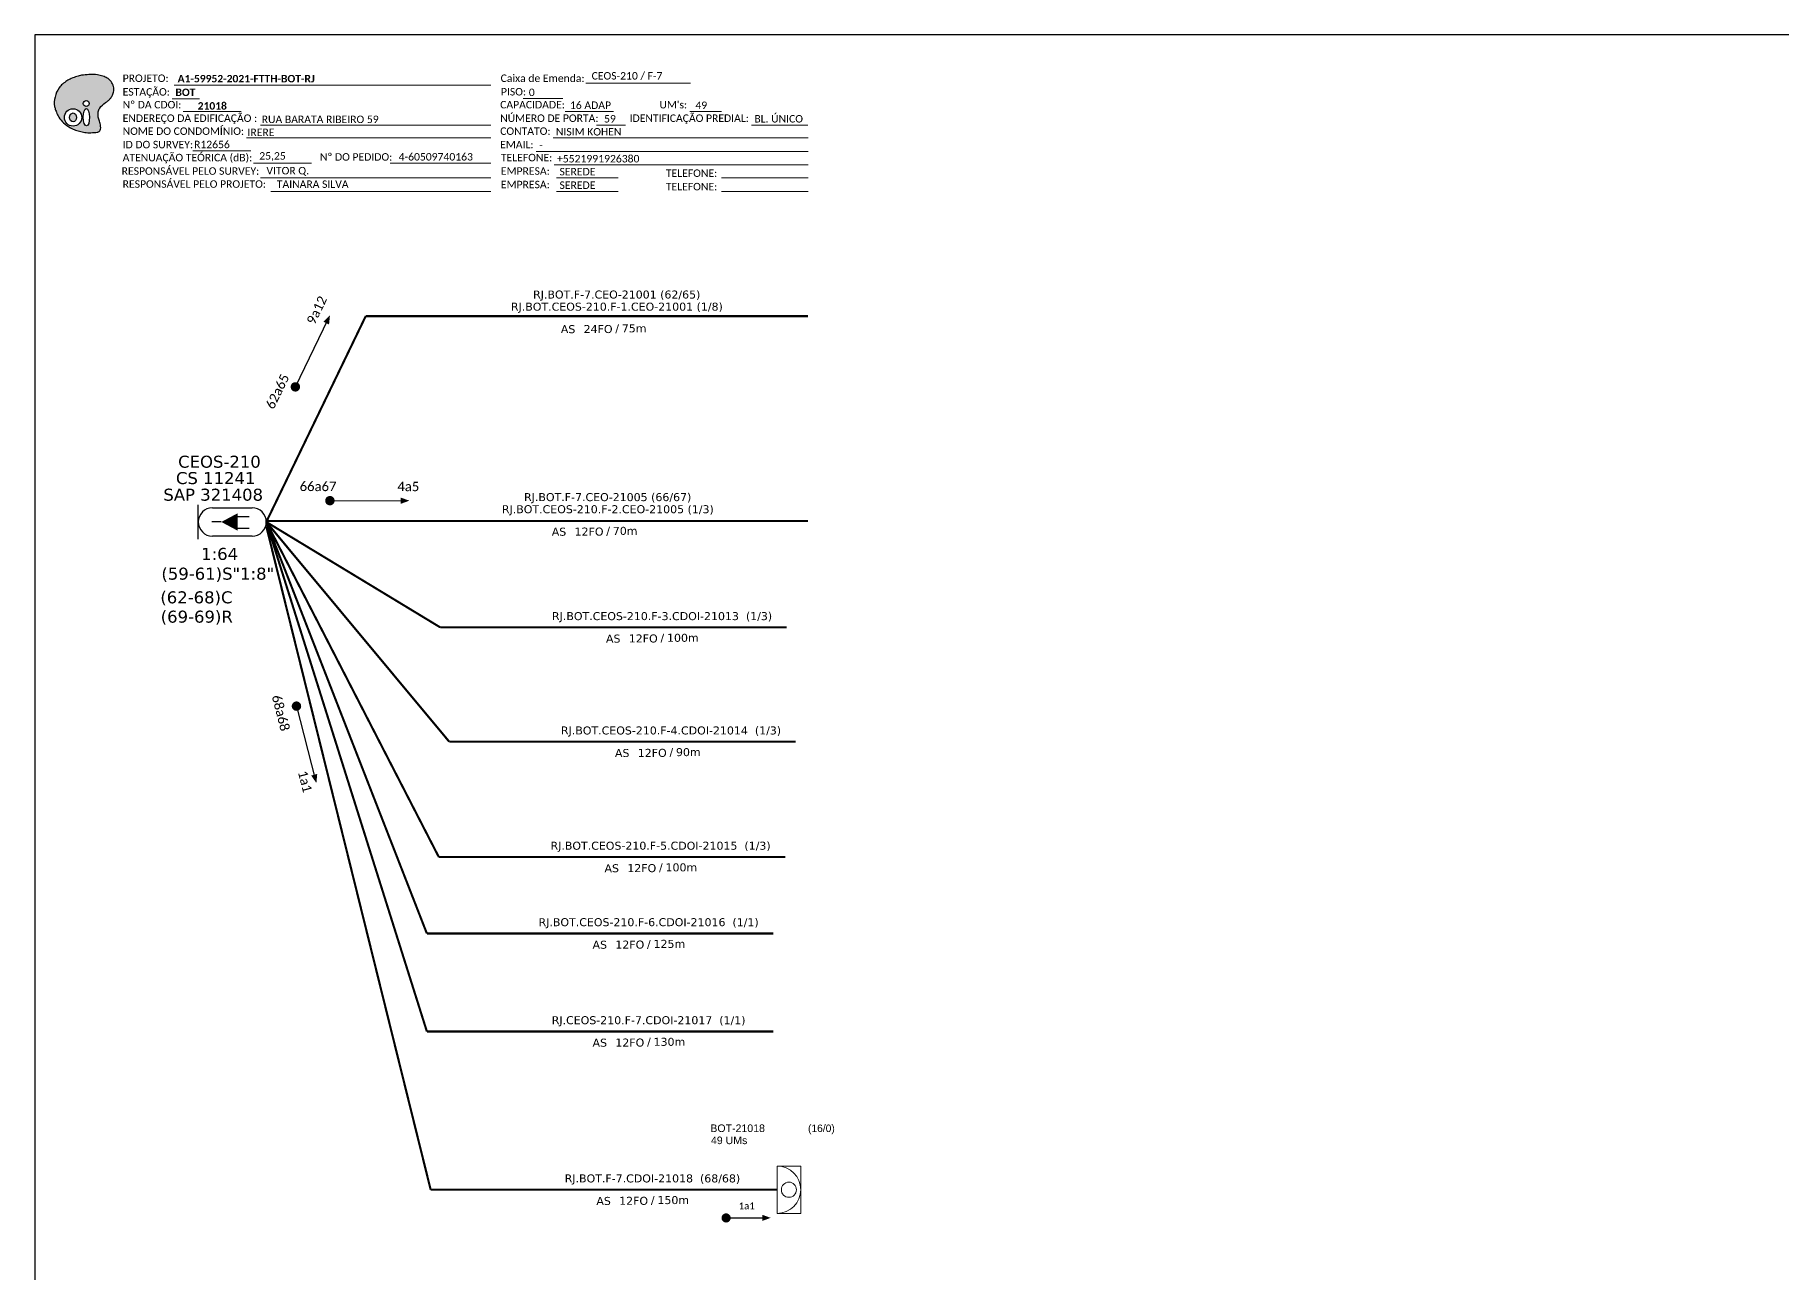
# Model space of a CAD drawing. Extents: x -89 to 749, y 705 to 1299.
# Drawn here: x -89.3 to 330, y 1002 to 1299 of the extents above; entities that cross this region are included whole.
import ezdxf
from ezdxf.enums import TextEntityAlignment as Align

# ---------------------------------------------------------------- set-up
doc = ezdxf.new("R2010")
doc.units = 0
for name, color, linetype, lineweight in [("20.0-LEGENDA DOS CDO'S", 1, 'Continuous', 0), ('20.1-CDO_INTERIOR', 1, 'Continuous', 0), ('40.1-ETIQUETAS', 1, 'Continuous', 20)]:
    doc.layers.add(name, color=color, linetype=linetype, lineweight=lineweight)
for name, color, linetype in [('20.4-CEOS', 1, 'Continuous'), ('CAP a instalar', 1, 'Continuous'), ('CD a instalar', 1, 'Continuous'), ('SETA', 7, 'Continuous')]:
    doc.layers.add(name, color=color, linetype=linetype)
doc.styles.add('ARIAL', font='arial.ttf')
doc.styles.add('siredit', font='verdana.ttf')
doc.styles.get("Standard").update_dxf_attribs({"font": 'arial.ttf'})
doc.styles.add('WMF-Calibri0', font='calibri.ttf')
doc.styles.add('WMF-Calibri1', font='calibrib.ttf')
doc.linetypes.add('FENCELINE1', pattern='A,0.25,-0.1,[133,ltypeshp.shx,S=0.1,R=0,X=-0.1,Y=0],-0.1,1', length=1.45)

# ---------------------------------------------------------------- blocks, each defined once
blk = doc.blocks.new('OI')
h = blk.add_hatch(color=40)
edge = h.paths.add_edge_path()
edge.add_spline(control_points=[(4.35, -0.67), (3.92, -0.99), (3.26, -1.5), (2.81, -2.59), (2.9, -3.5), (3.06, -4.27), (3.31, -4.85), (3.37, -5.39), (3.4, -5.88), (3.2, -6.4), (2.54, -6.61), (1.65, -6.63), (0.55, -6.67), (-0.56, -6.42), (-1.61, -6.14), (-2.77, -5.61), (-3.92, -4.77), (-4.89, -3.7), (-5.34, -2.65), (-5.6, -1.94), (-5.85, -0.96), (-5.71, 0.47), (-5.1, 2.02), (-4.14, 3.02), (-3.3, 3.61), (-2.37, 4.16), (-1.36, 4.44), (-0.56, 4.7), (0.79, 4.85), (2.24, 4.97), (3.79, 4.57), (4.67, 4.21), (5.44, 3.65), (5.76, 2.99), (6.03, 2.21), (6.01, 1.46), (5.72, 0.64), (5.31, 0.08), (4.88, -0.38), (4.51, -0.55), (4.35, -0.67)], knot_values=[0, 0, 0, 0, 1.60434, 2.417191, 3.427595, 4.282808, 4.776746, 5.304182, 5.888771, 6.258406, 6.858137, 7.79129, 8.986195, 10.124242, 11.187857, 12.242908, 13.953784, 15.414161, 16.515391, 17.349188, 17.675853, 19.552021, 21.515531, 22.568638, 23.63245, 24.621084, 25.782718, 26.745347, 27.142653, 29.870543, 31.004649, 31.921532, 32.709589, 33.801391, 34.042471, 35.192333, 35.971461, 36.628871, 37.254359, 37.836911, 37.836911, 37.836911, 37.836911], degree=3, periodic=0)
h.paths.add_polyline_path([(1.13, -0.87, -1), (-0.04, -0.87, -1)], flags=16)
edge = h.paths.add_edge_path(flags=16)
edge.add_ellipse((0.56, -3.59), major_axis=(-0.02, 1.71), ratio=0.361305, start_angle=0, end_angle=360)
h.paths.add_polyline_path([(-0.36, -3.62, -1), (-3.8, -3.62, -1)], flags=16)
edge = h.paths.add_edge_path(flags=0)
edge.add_ellipse((-2.08, -3.62), major_axis=(0, 0.885), ratio=0.758294, start_angle=0, end_angle=360)
at = {"color": 40}
for centre, radius in [((-2.08, -3.62), 1.72), ((0.54, -0.87), 0.587)]:
    blk.add_circle(centre, radius, dxfattribs=at)
blk.add_ellipse((-2.08, -3.62), major_axis=(0, 0.885), ratio=0.758294, start_param=-3.141592653589792, end_param=3.141592653589792, dxfattribs=at)
blk.add_ellipse((0.56, -3.59), major_axis=(-0.02, 1.71), ratio=0.361305, dxfattribs=at)
at = {"color": 40, "start_tangent": (-0.800898, -0.598801), "end_tangent": (-0.800898, -0.598801)}
blk.add_spline([(4.35, -0.67), (3.2, -1.78), (2.9, -2.54), (2.92, -3.55), (3.12, -4.38), (3.28, -4.85), (3.37, -5.37), (3.35, -5.95), (3.2, -6.29), (2.66, -6.55), (1.73, -6.63), (0.54, -6.62), (-0.58, -6.41), (-1.6, -6.11), (-2.56, -5.67), (-3.95, -4.67), (-4.89, -3.56), (-5.37, -2.56), (-5.64, -1.78), (-5.72, -1.46), (-5.63, 0.42), (-4.84, 2.22), (-4.13, 2.99), (-3.27, 3.62), (-2.4, 4.09), (-1.3, 4.47), (-0.37, 4.72), (0.02, 4.77), (2.75, 4.8), (3.85, 4.53), (4.69, 4.16), (5.31, 3.68), (5.85, 2.73), (5.93, 2.5), (5.94, 1.35), (5.67, 0.62), (5.29, 0.08), (4.84, -0.36), (4.35, -0.67)], degree=3, dxfattribs=at)
blk = doc.blocks.new('CARIMBO')
at = {"color": 7, "lineweight": 0}
for points in [[(134.48, -16.3), (159.61, -16.3)], [(35.15, -20.06), (41.7, -20.06)], [(35.66, -16.79), (111.64, -16.79)], [(119.43, -20.02), (128.92, -20.02)], [(37.81, -23.14), (51.75, -23.14)], [(129.48, -23.14), (141.1, -23.14)], [(159.42, -23.14), (167.09, -23.14)], [(56.38, -26.37), (111.64, -26.37)], [(137.07, -26.37), (144.01, -26.37)], [(174.24, -26.37), (187.8, -26.37)], [(40.13, -32.55), (54.07, -32.55)], [(52.97, -29.48), (111.64, -29.48)], [(122.56, -32.72), (187.83, -32.72)], [(126.6, -29.48), (187.83, -29.48)], [(54.67, -35.52), (68.61, -35.52)], [(126.84, -35.96), (187.83, -35.96)], [(56.38, -39.07), (111.64, -39.07)], [(127.45, -39.07), (142.25, -39.07)], [(167.06, -39.07), (187.83, -39.07)], [(58.87, -42.31), (111.64, -42.31)], [(127.45, -42.31), (142.25, -42.31)], [(167.06, -42.31), (187.83, -42.31)]]:
    blk.add_lwpolyline(points, dxfattribs=at)
at = {"color": 7, "xscale": 1.213923925163967, "yscale": 1.213923925163967, "zscale": 1.213923925163967, "rotation": 0.1532896023949059}
blk.add_blockref('OI', (13.86, -20.16), dxfattribs=at)
at = {"color": 7, "lineweight": 0, "style": 'WMF-Calibri0'}
for s, height, p in [('PROJETO:', 1.793, (23.26, -16.04)), ('Caixa de Emenda:', 1.7927, (114.02, -16.04)), ('ESTAÇÃO:', 1.793, (23.26, -19.32)), ('Nº DA CDOI:', 1.7927, (23.26, -22.39)), ('CAPACIDADE:', 1.7927, (113.91, -22.39)), ('PISO:', 1.793, (114.09, -19.28)), ("UM's:", 1.793, (152.15, -22.39)), ('ENDEREÇO DA EDIFICAÇÃO :', 1.7927, (23.26, -25.63)), ('NÚMERO DE PORTA:', 1.7927, (113.91, -25.63)), ('IDENTIFICAÇÃO PREDIAL:', 1.7927, (144.99, -25.63)), ('NOME DO CONDOMÍNIO:', 1.7927, (23.26, -28.74)), ('CONTATO:', 1.793, (113.91, -28.74)), ('ATENUAÇÃO TEÓRICA (dB):', 1.7927, (23.26, -35.09)), ('ID DO SURVEY:', 1.7927, (23.26, -31.97)), ('EMAIL:', 1.793, (113.91, -31.97)), ('TELEFONE:', 1.793, (114.09, -35.09)), ('RESPONSÁVEL PELO SURVEY:', 1.7927, (23.02, -38.32)), ('EMPRESA:', 1.793, (114.09, -38.32)), ('TELEFONE:', 1.793, (153.7, -38.83)), ('RESPONSÁVEL PELO PROJETO:', 1.7927, (23.26, -41.44)), ('EMPRESA:', 1.793, (114.09, -41.56)), ('TELEFONE:', 1.793, (153.7, -42.06))]:
    blk.add_text(s, height=height, dxfattribs=at).set_placement(p)
at = {"color": 7, "lineweight": 0, "flags": 8}
for tag, p, style in [('PROJ', (36.46, -16.13), 'WMF-Calibri1'), ('CEOS-XX', (135.87, -15.46), 'WMF-Calibri0'), ('EST', (35.94, -19.41), 'WMF-Calibri1'), ('PISO_PTR', (120.78, -19.42), 'WMF-Calibri0'), ('CAPAC.', (130.66, -22.52), 'WMF-Calibri0'), ("UC'S", (160.78, -22.54), 'WMF-Calibri0'), ('LOGRADOURO', (56.65, -25.91), 'WMF-Calibri0'), ('N°', (138.85, -25.77), 'WMF-Calibri0'), ('N°PREDIO', (174.94, -25.77), 'WMF-Calibri0'), ('NOME_DO_COND.', (53.23, -29.02), 'WMF-Calibri0'), ('NOME_DO_CONTATO', (127.3, -28.89), 'WMF-Calibri0'), ('_ID_', (40.39, -31.94), 'WMF-Calibri0'), ('O_POTEN', (56.06, -34.68), 'WMF-Calibri0'), ('EMAIL', (123.26, -32.12), 'WMF-Calibri0'), ('RES_SURVEY', (57.78, -38.23), 'WMF-Calibri0'), ('TELEFONE', (127.55, -35.36), 'WMF-Calibri0'), ('EMP_RESP_SURVEY', (128.16, -38.47), 'WMF-Calibri0'), ('CONT_RESP_SURVEY', (167.76, -38.47), 'WMF-Calibri0'), ('RES_PROJ', (60.27, -41.47), 'WMF-Calibri0'), ('EMP_RESP_PROJ', (128.16, -41.71), 'WMF-Calibri0'), ('CONT_RESP_PROJ', (167.76, -41.71), 'WMF-Calibri0')]:
    blk.add_attdef(tag, p, '', height=1.79, dxfattribs=dict(at, style=style))
at = {"color": 7, "lineweight": 0, "style": 'WMF-Calibri1', "flags": 8}
blk.add_attdef("N° CDO'S", text='', height=1.79, dxfattribs=at).set_placement((44.78, -22.68), align=Align.CENTER)
blk = doc.blocks.new('ETIQUETA_RS5F')
at = {"layer": '40.1-ETIQUETAS', "color": 0, "style": 'siredit'}
blk.add_text('/', height=1.5, dxfattribs=at).set_placement((1.58, -1.95), align=Align.MIDDLE_RIGHT)
for tag, p in [('ETIQUETA_R_PRIMARIA', (1.21, 4.1)), ('ETIQUETA_R_SECUNDARIA', (1.21, 2.1)), ('F_ATIVAS/F_MORTAS', (1.14, -4.24))]:
    blk.add_attdef(tag, text='', height=1.5, dxfattribs=at).set_placement(p, align=Align.MIDDLE_CENTER)
for tag, p in [('TIPO_CABO', (-6.58, -2.12)), ('CAP_CABO', (0.4, -2.09))]:
    blk.add_attdef(tag, text='', height=1.5, dxfattribs=at).set_placement(p, align=Align.MIDDLE_RIGHT)
blk.add_attdef('METROS', text='', height=1.5, dxfattribs=at).set_placement((2.14, -1.95), align=Align.MIDDLE_LEFT)
for tag, p in [('FUSÃO_1', (0.85, -8.39)), ('FUSÃO_2', (0.85, -10.6)), ('FUSÃO_3', (0.85, -12.93)), ('FUSÃO_4', (0.85, -15.14)), ('FUSÃO_5', (0.85, -17.16))]:
    blk.add_attdef(tag, text='', height=1.5, dxfattribs=at).set_placement(p, align=Align.CENTER)
blk = doc.blocks.new('CDOI_INT')
at = {"layer": '20.1-CDO_INTERIOR', "color": 0, "lineweight": 18}
blk.add_lwpolyline([(4.25, -4.25), (4.25, 4.25), (0, 4.25), (0, -4.25)], close=True, dxfattribs=at)
blk.add_circle((2.12, 0), 1.36, dxfattribs=at)
blk.add_arc((0, 0), 4.25, 270, 90, dxfattribs=at)
at = {"layer": "20.0-LEGENDA DOS CDO'S", "color": 0, "style": 'ARIAL'}
for tag, p in [('CDO_N', (-0.08, 10.38)), ('SURVEY', (-0.08, 8.2)), ('SPLITER_1', (21.18, 10.38)), ('SPLITER_2', (21.19, 8.68)), ('SAP', (-0.08, 6.23)), ('1:XX', (5.94, -2.22)), ('UMS', (5.94, -4.24))]:
    blk.add_attdef(tag, p, '', height=1.36, dxfattribs=at)
blk.add_attdef('FIBRAS_UTILIZADAS', text='', height=1.36, dxfattribs=at).set_placement((15.34, 10.38), align=Align.CENTER)

msp = doc.modelspace()

# ---------------------------------------------------------------- linework, layer by layer
msp.add_lwpolyline([(-89.32, 705.02), (749.25, 705.02), (749.25, 1299.02), (-89.32, 1299.02), (-89.32, 705.02)])
at = {"color": 7, "lineweight": 0}
msp.add_lwpolyline([(-4.01, 1268.26), (20.14, 1268.26)], dxfattribs=at)
at = {"color": 7, "const_width": 1.13}
for points in [[(-27.02, 1214.02, 1), (-26.54, 1215.04, 1)], [(-19.05, 1187.21, 1), (-17.92, 1187.22, 1)], [(-26.66, 1138.43, 1), (-26.37, 1137.34, 1)]]:
    msp.add_lwpolyline(points, format="xyb", close=True, dxfattribs=at)
at = {"const_width": 1.1}
msp.add_lwpolyline([(76.1, 1015.02, 1), (77.2, 1015.02, 1)], format="xyb", close=True, dxfattribs=at)
at = {"layer": '20.4-CEOS', "color": 5}
for p, q in [((-46.7, 1185.5), (-37.16, 1185.5)), ((-37.16, 1178.7), (-46.7, 1178.7))]:
    msp.add_line(p, q, dxfattribs=at)
for points in [[(-50.1, 1178), (-50.1, 1186.2)], [(-40.8, 1183.45), (-37.9, 1183.45)], [(-44.56, 1182.1), (-46.85, 1182.1)], [(-40.8, 1180.62), (-37.9, 1180.62)]]:
    msp.add_lwpolyline(points, dxfattribs=at)
msp.add_lwpolyline([(-44.56, 1182.1, 0, 4.2, 0), (-40.62, 1182.1, 4.2, 4.2, 0)], format="xyseb", dxfattribs=at)
for centre, start, end in [((-46.7, 1182.1), 90, 270), ((-37.16, 1182.1), 270, 90)]:
    msp.add_arc(centre, 3.4, start, end, dxfattribs=at)
at = {"layer": 'CAP a instalar', "color": 7, "linetype": 'FENCELINE1', "ltscale": 5, "const_width": 0.513}
for points in [[(-33.76, 1182.1), (-9.89, 1231.5)], [(-9.89, 1231.5), (96.29, 1231.5)], [(96.29, 1182.35), (-33.91, 1182.35)]]:
    msp.add_lwpolyline(points, dxfattribs=at)
at = {"layer": 'CAP a instalar', "color": 1, "linetype": 'FENCELINE1', "ltscale": 5.3, "const_width": 0.513}
for points in [[(-33.76, 1181.03), (5.71, 1021.79)], [(5.71, 1021.79), (5.71, 1021.79)], [(88.9, 1021.79), (5.71, 1021.79)]]:
    msp.add_lwpolyline(points, dxfattribs=at)
at = {"layer": 'CD a instalar', "color": 8, "linetype": 'FENCELINE1', "ltscale": 5, "const_width": 0.513}
for points in [[(-33.76, 1182.1), (4.8, 1059.78)], [(-33.76, 1182.1), (4.8, 1083.3)], [(-33.76, 1182.1), (7.66, 1101.67)], [(-33.76, 1182.1), (10.17, 1129.34)], [(-33.76, 1182.1), (8.02, 1156.79)], [(91.21, 1156.79), (8.02, 1156.79)], [(93.36, 1129.34), (10.17, 1129.34)], [(90.85, 1101.67), (7.66, 1101.67)], [(87.98, 1083.3), (4.8, 1083.3)], [(87.98, 1059.78), (4.8, 1059.78)]]:
    msp.add_lwpolyline(points, dxfattribs=at)
at = {"layer": 'SETA', "color": 7}
for points in [[(-26.78, 1214.53), (-18.9, 1230.8)], [(-18.49, 1187.22), (-0.41, 1187.2)], [(-26.52, 1137.88), (-21.99, 1120.38)]]:
    msp.add_lwpolyline(points, dxfattribs=at)
at = {"layer": 'SETA'}
msp.add_lwpolyline([(76.65, 1015.02), (86.09, 1015.02)], dxfattribs=at)
at = {"layer": 'SETA', "color": 7}
for points in [[(-20.05, 1230.16), (-18.47, 1231.7), (-18.69, 1229.51)], [(-1.49, 1187.96), (0.59, 1187.21), (-1.48, 1186.45)], [(-21.53, 1121.61), (-21.73, 1119.42), (-22.99, 1121.23)]]:
    msp.add_solid(points, dxfattribs=at)
at = {"layer": 'SETA'}
msp.add_solid([(85.34, 1015.77), (87.35, 1015.04), (85.34, 1014.3)], dxfattribs=at)

# ---------------------------------------------------------------- block references
ref = msp.add_blockref('CARIMBO', (-91.51, 1303.77))
ref.add_attrib('PROJ', 'A1-59952-2021-FTTH-BOT-RJ', (-55.05, 1287.63), dxfattribs={"color": 7, "lineweight": 0, "height": 1.7927, "style": 'WMF-Calibri1'})
ref.add_attrib('EST', 'BOT', (-55.57, 1284.35), dxfattribs={"color": 7, "lineweight": 0, "height": 1.793, "style": 'WMF-Calibri1'})
ref.add_attrib("N° CDO'S", '21018', dxfattribs={"color": 7, "lineweight": 0, "height": 1.793, "style": 'WMF-Calibri1'}).set_placement((-46.73, 1281.09), align=Align.CENTER)
ref.add_attrib('LOGRADOURO', 'RUA BARATA RIBEIRO 59', (-34.86, 1277.86), dxfattribs={"color": 7, "lineweight": 0, "height": 1.7927, "style": 'WMF-Calibri0'})
ref.add_attrib('NOME_DO_COND.', 'IRERE', (-38.28, 1274.74), dxfattribs={"color": 7, "lineweight": 0, "height": 1.793, "style": 'WMF-Calibri0'})
ref.add_attrib('_ID_', 'R12656', (-51.11, 1271.83), dxfattribs={"color": 7, "lineweight": 0, "height": 1.793, "style": 'WMF-Calibri0'})
ref.add_attrib('O_POTEN', '25,25', (-35.45, 1269.09), dxfattribs={"color": 7, "lineweight": 0, "height": 1.793, "style": 'WMF-Calibri0'})
ref.add_attrib('RES_SURVEY', 'VITOR Q.', (-33.73, 1265.54), dxfattribs={"color": 7, "lineweight": 0, "height": 1.793, "style": 'WMF-Calibri0'})
ref.add_attrib('RES_PROJ', 'TAINARA SILVA', (-31.24, 1262.3), dxfattribs={"color": 7, "lineweight": 0, "height": 1.7927, "style": 'WMF-Calibri0'})
ref.add_attrib('CEOS-XX', 'CEOS-210 / F-7', (44.36, 1288.31), dxfattribs={"color": 7, "lineweight": 0, "height": 1.7927, "style": 'WMF-Calibri0'})
ref.add_attrib('CAPAC.', '16 ADAP', (39.15, 1281.25), dxfattribs={"color": 7, "lineweight": 0, "height": 1.793, "style": 'WMF-Calibri0'})
ref.add_attrib("UC'S", '49', (69.27, 1281.23), dxfattribs={"color": 7, "lineweight": 0, "height": 1.793, "style": 'WMF-Calibri0'})
ref.add_attrib('PISO_PTR', '0', (29.28, 1284.34), dxfattribs={"color": 7, "lineweight": 0, "height": 1.79, "style": 'WMF-Calibri0'})
ref.add_attrib('N°', '59', (47.34, 1278), dxfattribs={"color": 7, "lineweight": 0, "height": 1.793, "style": 'WMF-Calibri0'})
ref.add_attrib('N°PREDIO', 'BL. ÚNICO', (83.43, 1278), dxfattribs={"color": 7, "lineweight": 0, "height": 1.793, "style": 'WMF-Calibri0'})
ref.add_attrib('NOME_DO_CONTATO', 'NISIM KOHEN', (35.79, 1274.88), dxfattribs={"color": 7, "lineweight": 0, "height": 1.7927, "style": 'WMF-Calibri0'})
ref.add_attrib('EMAIL', '-', (31.75, 1271.65), dxfattribs={"color": 7, "lineweight": 0, "height": 1.79, "style": 'WMF-Calibri0'})
ref.add_attrib('TELEFONE', '+5521991926380', (36.04, 1268.41), dxfattribs={"color": 7, "lineweight": 0, "height": 1.7927, "style": 'WMF-Calibri0'})
ref.add_attrib('EMP_RESP_SURVEY', 'SEREDE', (36.65, 1265.3), dxfattribs={"color": 7, "lineweight": 0, "height": 1.793, "style": 'WMF-Calibri0'})
ref.add_attrib('EMP_RESP_PROJ', 'SEREDE', (36.65, 1262.06), dxfattribs={"color": 7, "lineweight": 0, "height": 1.793, "style": 'WMF-Calibri0'})
at = {"layer": '40.1-ETIQUETAS', "color": 7}
ref = msp.add_blockref('ETIQUETA_RS5F', (48.91, 1231.1), dxfattribs=dict(at, xscale=1.280902120836367, yscale=1.280902120836367, zscale=1.280902120836367))
ref.add_attrib('ETIQUETA_R_PRIMARIA', 'RJ.BOT.F-7.CEO-21001 (62/65)', dxfattribs={"color": 0, "height": 1.9214, "style": 'siredit'}).set_placement((50.38, 1236.7), align=Align.MIDDLE_CENTER)
ref.add_attrib('ETIQUETA_R_SECUNDARIA', 'RJ.BOT.CEOS-210.F-1.CEO-21001 (1/8)', dxfattribs={"color": 0, "height": 1.9214, "style": 'siredit'}).set_placement((50.42, 1233.79), align=Align.MIDDLE_CENTER)
ref.add_attrib('TIPO_CABO', 'AS', dxfattribs={"color": 0, "height": 1.921, "style": 'siredit'}).set_placement((40.44, 1228.39), align=Align.MIDDLE_RIGHT)
ref.add_attrib('CAP_CABO', '24FO', dxfattribs={"color": 0, "height": 1.921, "style": 'siredit'}).set_placement((49.38, 1228.42), align=Align.MIDDLE_RIGHT)
ref.add_attrib('METROS', '75m', dxfattribs={"color": 0, "height": 1.921, "style": 'siredit'}).set_placement((51.61, 1228.59), align=Align.MIDDLE_LEFT)
ref = msp.add_blockref('ETIQUETA_RS5F', (46.74, 1182.47), dxfattribs=dict(at, xscale=1.280902120836367, yscale=1.280902120836367, zscale=1.280902120836367))
ref.add_attrib('ETIQUETA_R_PRIMARIA', 'RJ.BOT.F-7.CEO-21005 (66/67)', dxfattribs={"color": 0, "height": 1.9214, "style": 'siredit'}).set_placement((48.21, 1188.07), align=Align.MIDDLE_CENTER)
ref.add_attrib('ETIQUETA_R_SECUNDARIA', 'RJ.BOT.CEOS-210.F-2.CEO-21005 (1/3)', dxfattribs={"color": 0, "height": 1.9214, "style": 'siredit'}).set_placement((48.25, 1185.16), align=Align.MIDDLE_CENTER)
ref.add_attrib('TIPO_CABO', 'AS', dxfattribs={"color": 0, "height": 1.921, "style": 'siredit'}).set_placement((38.26, 1179.76), align=Align.MIDDLE_RIGHT)
ref.add_attrib('CAP_CABO', '12FO', dxfattribs={"color": 0, "height": 1.921, "style": 'siredit'}).set_placement((47.21, 1179.79), align=Align.MIDDLE_RIGHT)
ref.add_attrib('METROS', '70m', dxfattribs={"color": 0, "height": 1.921, "style": 'siredit'}).set_placement((49.44, 1179.97), align=Align.MIDDLE_LEFT)
at = {"layer": 'CAP a instalar', "linetype": 'FENCELINE1', "ltscale": 5}
ref = msp.add_blockref('CDOI_INT', (88.9, 1021.79), dxfattribs=dict(at, xscale=1.33473017723919, yscale=1.33473017723919, zscale=1.33473017723919))
ref.add_attrib('CDO_N', 'BOT-21018    ', dxfattribs={"layer": "20.0-LEGENDA DOS CDO'S", "color": 0, "height": 1.8156, "style": 'ARIAL'}).set_placement((88.79, 1035.65), align=Align.RIGHT)
ref.add_attrib('FIBRAS_UTILIZADAS', '        (16/0)', dxfattribs={"layer": "20.0-LEGENDA DOS CDO'S", "color": 0, "height": 1.7905, "style": 'ARIAL', "width": 0.986168}).set_placement((102.75, 1035.65), align=Align.RIGHT)
ref.add_attrib('SURVEY', '49 UMs          ', dxfattribs={"layer": "20.0-LEGENDA DOS CDO'S", "color": 0, "height": 1.8156, "style": 'ARIAL'}).set_placement((88.79, 1032.74), align=Align.RIGHT)
at = {"layer": 'CAP a instalar', "color": 1, "linetype": 'FENCELINE1', "ltscale": 5.3}
ref = msp.add_blockref('ETIQUETA_RS5F', (57.45, 1021.81), dxfattribs=dict(at, xscale=1.280902120837365, yscale=1.280902120837365, zscale=1.280902120837365))
ref.add_attrib('ETIQUETA_R_SECUNDARIA', 'RJ.BOT.F-7.CDOI-21018  (68/68)', dxfattribs={"layer": '40.1-ETIQUETAS', "color": 0, "height": 1.9214, "style": 'siredit'}).set_placement((58.96, 1024.51), align=Align.MIDDLE_CENTER)
ref.add_attrib('TIPO_CABO', 'AS', dxfattribs={"layer": '40.1-ETIQUETAS', "color": 0, "height": 1.921, "style": 'siredit'}).set_placement((48.97, 1019.1), align=Align.MIDDLE_RIGHT)
ref.add_attrib('CAP_CABO', '12FO', dxfattribs={"layer": '40.1-ETIQUETAS', "color": 0, "height": 1.921, "style": 'siredit'}).set_placement((57.91, 1019.13), align=Align.MIDDLE_RIGHT)
ref.add_attrib('METROS', '150m', dxfattribs={"layer": '40.1-ETIQUETAS', "color": 0, "height": 1.921, "style": 'siredit'}).set_placement((60.15, 1019.31), align=Align.MIDDLE_LEFT)
at = {"layer": 'CD a instalar', "color": 8, "linetype": 'FENCELINE1', "ltscale": 5}
ref = msp.add_blockref('ETIQUETA_RS5F', (59.75, 1156.81), dxfattribs=dict(at, xscale=1.280902120837365, yscale=1.280902120837365, zscale=1.280902120837365))
ref.add_attrib('ETIQUETA_R_SECUNDARIA', 'RJ.BOT.CEOS-210.F-3.CDOI-21013  (1/3)', dxfattribs={"layer": '40.1-ETIQUETAS', "color": 0, "height": 1.9214, "style": 'siredit'}).set_placement((61.27, 1159.5), align=Align.MIDDLE_CENTER)
ref.add_attrib('TIPO_CABO', 'AS', dxfattribs={"layer": '40.1-ETIQUETAS', "color": 0, "height": 1.921, "style": 'siredit'}).set_placement((51.28, 1154.1), align=Align.MIDDLE_RIGHT)
ref.add_attrib('CAP_CABO', '12FO', dxfattribs={"layer": '40.1-ETIQUETAS', "color": 0, "height": 1.921, "style": 'siredit'}).set_placement((60.22, 1154.13), align=Align.MIDDLE_RIGHT)
ref.add_attrib('METROS', '100m', dxfattribs={"layer": '40.1-ETIQUETAS', "color": 0, "height": 1.921, "style": 'siredit'}).set_placement((62.46, 1154.3), align=Align.MIDDLE_LEFT)
ref = msp.add_blockref('ETIQUETA_RS5F', (61.91, 1129.35), dxfattribs=dict(at, xscale=1.280902120837365, yscale=1.280902120837365, zscale=1.280902120837365))
ref.add_attrib('ETIQUETA_R_SECUNDARIA', 'RJ.BOT.CEOS-210.F-4.CDOI-21014  (1/3)', dxfattribs={"layer": '40.1-ETIQUETAS', "color": 0, "height": 1.9214, "style": 'siredit'}).set_placement((63.42, 1132.05), align=Align.MIDDLE_CENTER)
ref.add_attrib('TIPO_CABO', 'AS', dxfattribs={"layer": '40.1-ETIQUETAS', "color": 0, "height": 1.921, "style": 'siredit'}).set_placement((53.43, 1126.64), align=Align.MIDDLE_RIGHT)
ref.add_attrib('CAP_CABO', '12FO', dxfattribs={"layer": '40.1-ETIQUETAS', "color": 0, "height": 1.921, "style": 'siredit'}).set_placement((62.38, 1126.67), align=Align.MIDDLE_RIGHT)
ref.add_attrib('METROS', '90m', dxfattribs={"layer": '40.1-ETIQUETAS', "color": 0, "height": 1.921, "style": 'siredit'}).set_placement((64.61, 1126.85), align=Align.MIDDLE_LEFT)
ref = msp.add_blockref('ETIQUETA_RS5F', (59.4, 1101.68), dxfattribs=dict(at, xscale=1.280902120837365, yscale=1.280902120837365, zscale=1.280902120837365))
ref.add_attrib('ETIQUETA_R_SECUNDARIA', 'RJ.BOT.CEOS-210.F-5.CDOI-21015  (1/3)', dxfattribs={"layer": '40.1-ETIQUETAS', "color": 0, "height": 1.9214, "style": 'siredit'}).set_placement((60.91, 1104.38), align=Align.MIDDLE_CENTER)
ref.add_attrib('TIPO_CABO', 'AS', dxfattribs={"layer": '40.1-ETIQUETAS', "color": 0, "height": 1.921, "style": 'siredit'}).set_placement((50.92, 1098.97), align=Align.MIDDLE_RIGHT)
ref.add_attrib('CAP_CABO', '12FO', dxfattribs={"layer": '40.1-ETIQUETAS', "color": 0, "height": 1.921, "style": 'siredit'}).set_placement((59.87, 1099), align=Align.MIDDLE_RIGHT)
ref.add_attrib('METROS', '100m', dxfattribs={"layer": '40.1-ETIQUETAS', "color": 0, "height": 1.921, "style": 'siredit'}).set_placement((62.1, 1099.18), align=Align.MIDDLE_LEFT)
ref = msp.add_blockref('ETIQUETA_RS5F', (56.53, 1083.32), dxfattribs=dict(at, xscale=1.280902120837365, yscale=1.280902120837365, zscale=1.280902120837365))
ref.add_attrib('ETIQUETA_R_SECUNDARIA', 'RJ.BOT.CEOS-210.F-6.CDOI-21016  (1/1)', dxfattribs={"layer": '40.1-ETIQUETAS', "color": 0, "height": 1.9214, "style": 'siredit'}).set_placement((58.04, 1086.02), align=Align.MIDDLE_CENTER)
ref.add_attrib('TIPO_CABO', 'AS', dxfattribs={"layer": '40.1-ETIQUETAS', "color": 0, "height": 1.921, "style": 'siredit'}).set_placement((48.05, 1080.61), align=Align.MIDDLE_RIGHT)
ref.add_attrib('CAP_CABO', '12FO', dxfattribs={"layer": '40.1-ETIQUETAS', "color": 0, "height": 1.921, "style": 'siredit'}).set_placement((57, 1080.64), align=Align.MIDDLE_RIGHT)
ref.add_attrib('METROS', '125m', dxfattribs={"layer": '40.1-ETIQUETAS', "color": 0, "height": 1.921, "style": 'siredit'}).set_placement((59.23, 1080.82), align=Align.MIDDLE_LEFT)
ref = msp.add_blockref('ETIQUETA_RS5F', (56.53, 1059.8), dxfattribs=dict(at, xscale=1.280902120837365, yscale=1.280902120837365, zscale=1.280902120837365))
ref.add_attrib('ETIQUETA_R_SECUNDARIA', 'RJ.CEOS-210.F-7.CDOI-21017  (1/1)', dxfattribs={"layer": '40.1-ETIQUETAS', "color": 0, "height": 1.9214, "style": 'siredit'}).set_placement((58.04, 1062.49), align=Align.MIDDLE_CENTER)
ref.add_attrib('TIPO_CABO', 'AS', dxfattribs={"layer": '40.1-ETIQUETAS', "color": 0, "height": 1.921, "style": 'siredit'}).set_placement((48.05, 1057.09), align=Align.MIDDLE_RIGHT)
ref.add_attrib('CAP_CABO', '12FO', dxfattribs={"layer": '40.1-ETIQUETAS', "color": 0, "height": 1.921, "style": 'siredit'}).set_placement((57, 1057.12), align=Align.MIDDLE_RIGHT)
ref.add_attrib('METROS', '130m', dxfattribs={"layer": '40.1-ETIQUETAS', "color": 0, "height": 1.921, "style": 'siredit'}).set_placement((59.23, 1057.3), align=Align.MIDDLE_LEFT)

# ---------------------------------------------------------------- texts
at = {"color": 7, "lineweight": 0, "style": 'WMF-Calibri0'}
msp.add_text('Nº DO PEDIDO:', height=1.7927, dxfattribs=at).set_placement((-20.88, 1268.84))
at = {"color": 5, "char_height": 2.2605, "width": 166.8764, "attachment_point": 5}
for s, insert, rotation in [('{\\fCalibri|b0|i0|c0|p34;\\C256;9a12}', (-21.64, 1232.96), 64.0368), ('{\\fCalibri|b0|i0|c0|p34;\\C256;62a65}', (-31.09, 1213.45), 64.0368), ('{\\fCalibri|b0|i0|c0|p34;\\C256;66a67}', (-21.33, 1190.63), 359.8462), ('{\\fCalibri|b0|i0|c0|p34;\\C256;4a5}', (0.34, 1190.61), 359.8462), ('{\\fCalibri|b0|i0|c0|p34;\\C256;68a68}', (-30.28, 1136.25), 284.3844), ('{\\fCalibri|b0|i0|c0|p34;\\C256;1a1}', (-24.45, 1119.79), 284.3844)]:
    msp.add_mtext(s, dxfattribs=dict(at, insert=insert, rotation=rotation))
at = {"insert": (81.59, 1017.9), "char_height": 1.6473, "width": 27.8482, "attachment_point": 5}
msp.add_mtext('{\\fCalibri|b0|i0|c0|p34;\\C7;1a1}', dxfattribs=at)
at = {"color": 7, "lineweight": 0, "style": 'WMF-Calibri0', "flags": 8}
msp.add_attdef('4-60509740163', (-1.97, 1268.87), '', height=1.79, dxfattribs=at)
at = {"layer": '20.4-CEOS', "color": 5, "linetype": 'ByBlock', "style": 'siredit'}
for s, p in [('CEOS-210', (-45.01, 1198.01)), ('CS 11241', (-45.91, 1194.08)), ('SAP 321408', (-46.51, 1190.09)), ('1:64', (-44.97, 1175.88)), ('(59-61)S"1:8"', (-45.41, 1171.13)), ('(62-68)C', (-50.54, 1165.45)), ('(69-69)R', (-50.46, 1160.81))]:
    msp.add_text(s, height=2.881, dxfattribs=at).set_placement(p, align=Align.TOP_CENTER)

doc.saveas('drawing.dxf')
